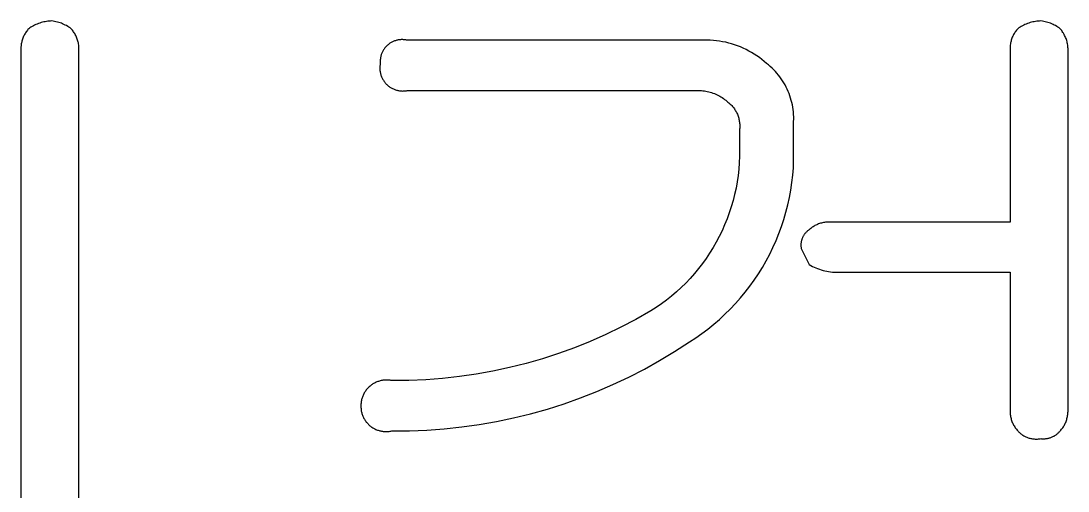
# Model space of a CAD drawing. Header units: millimetres. Extents: x 3033 to 5773, y 123 to 1487.
# Drawn here: x 4203.28 to 4222.84, y 324.12 to 332.89 of the extents above; entities that cross this region are included whole.
import ezdxf

# ---------------------------------------------------------------- set-up
doc = ezdxf.new("R2010")
doc.units = ezdxf.units.MM
doc.header["$MEASUREMENT"] = 0
doc.layers.add('TEX', color=70, linetype='Continuous')

msp = doc.modelspace()

# ---------------------------------------------------------------- linework, layer by layer
at = {"layer": 'TEX'}
for p, q in [((4203.731, 332.876), (4203.706, 332.871)), ((4203.756, 332.881), (4203.731, 332.876)), ((4203.782, 332.884), (4203.756, 332.881)), ((4203.807, 332.887), (4203.782, 332.884)), ((4203.833, 332.889), (4203.807, 332.887)), ((4203.859, 332.89), (4203.833, 332.889)), ((4203.884, 332.886), (4203.859, 332.89)), ((4203.91, 332.882), (4203.884, 332.886)), ((4203.936, 332.876), (4203.91, 332.882)), ((4203.961, 332.87), (4203.936, 332.876)), ((4222.205, 332.876), (4222.18, 332.871)), ((4222.23, 332.881), (4222.205, 332.876)), ((4222.256, 332.884), (4222.23, 332.881)), ((4222.281, 332.887), (4222.256, 332.884)), ((4222.307, 332.889), (4222.281, 332.887)), ((4222.333, 332.89), (4222.307, 332.889)), ((4222.359, 332.886), (4222.333, 332.89)), ((4222.385, 332.882), (4222.359, 332.886)), ((4222.41, 332.876), (4222.385, 332.882)), ((4222.436, 332.87), (4222.41, 332.876)), ((4203.379, 332.686), (4203.368, 332.671)), ((4203.389, 332.702), (4203.379, 332.686)), ((4203.401, 332.717), (4203.389, 332.702)), ((4203.413, 332.731), (4203.401, 332.717)), ((4203.426, 332.745), (4203.413, 332.731)), ((4203.447, 332.76), (4203.426, 332.745)), ((4203.468, 332.774), (4203.447, 332.76)), ((4203.49, 332.787), (4203.468, 332.774)), ((4203.513, 332.8), (4203.49, 332.787)), ((4203.536, 332.811), (4203.513, 332.8)), ((4203.559, 332.822), (4203.536, 332.811)), ((4203.583, 332.832), (4203.559, 332.822)), ((4203.607, 332.842), (4203.583, 332.832)), ((4203.631, 332.85), (4203.607, 332.842)), ((4203.656, 332.858), (4203.631, 332.85)), ((4203.681, 332.865), (4203.656, 332.858)), ((4203.706, 332.871), (4203.681, 332.865)), ((4203.987, 332.863), (4203.961, 332.87)), ((4204.011, 332.855), (4203.987, 332.863)), ((4204.036, 332.846), (4204.011, 332.855)), ((4204.06, 332.836), (4204.036, 332.846)), ((4204.084, 332.825), (4204.06, 332.836)), ((4204.108, 332.814), (4204.084, 332.825)), ((4204.131, 332.802), (4204.108, 332.814)), ((4204.154, 332.789), (4204.131, 332.802)), ((4204.176, 332.775), (4204.154, 332.789)), ((4204.198, 332.761), (4204.176, 332.775)), ((4204.219, 332.745), (4204.198, 332.761)), ((4204.232, 332.731), (4204.219, 332.745)), ((4204.244, 332.717), (4204.232, 332.731)), ((4204.255, 332.702), (4204.244, 332.717)), ((4204.266, 332.686), (4204.255, 332.702)), ((4204.277, 332.671), (4204.266, 332.686)), ((4221.853, 332.686), (4221.842, 332.671)), ((4221.864, 332.702), (4221.853, 332.686)), ((4221.875, 332.717), (4221.864, 332.702)), ((4221.887, 332.731), (4221.875, 332.717)), ((4221.9, 332.745), (4221.887, 332.731)), ((4221.921, 332.76), (4221.9, 332.745)), ((4221.943, 332.774), (4221.921, 332.76)), ((4221.965, 332.787), (4221.943, 332.774)), ((4221.987, 332.8), (4221.965, 332.787)), ((4222.01, 332.811), (4221.987, 332.8)), ((4222.033, 332.822), (4222.01, 332.811)), ((4222.057, 332.832), (4222.033, 332.822)), ((4222.081, 332.842), (4222.057, 332.832)), ((4222.105, 332.85), (4222.081, 332.842)), ((4222.13, 332.858), (4222.105, 332.85)), ((4222.155, 332.865), (4222.13, 332.858)), ((4222.18, 332.871), (4222.155, 332.865)), ((4222.461, 332.863), (4222.436, 332.87)), ((4222.486, 332.855), (4222.461, 332.863)), ((4222.51, 332.846), (4222.486, 332.855)), ((4222.535, 332.836), (4222.51, 332.846)), ((4222.559, 332.825), (4222.535, 332.836)), ((4222.582, 332.814), (4222.559, 332.825)), ((4222.605, 332.802), (4222.582, 332.814)), ((4222.628, 332.789), (4222.605, 332.802)), ((4222.65, 332.775), (4222.628, 332.789)), ((4222.672, 332.761), (4222.65, 332.775)), ((4222.694, 332.745), (4222.672, 332.761)), ((4222.707, 332.729), (4222.694, 332.745)), ((4222.72, 332.712), (4222.707, 332.729)), ((4222.732, 332.695), (4222.72, 332.712)), ((4222.744, 332.677), (4222.732, 332.695)), ((4203.295, 332.497), (4203.291, 332.479)), ((4203.3, 332.515), (4203.295, 332.497)), ((4203.305, 332.534), (4203.3, 332.515)), ((4203.311, 332.552), (4203.305, 332.534)), ((4203.317, 332.569), (4203.311, 332.552)), ((4203.324, 332.587), (4203.317, 332.569)), ((4203.332, 332.604), (4203.324, 332.587)), ((4203.34, 332.621), (4203.332, 332.604)), ((4203.349, 332.638), (4203.34, 332.621)), ((4203.358, 332.654), (4203.349, 332.638)), ((4203.368, 332.671), (4203.358, 332.654)), ((4204.287, 332.654), (4204.277, 332.671)), ((4204.296, 332.638), (4204.287, 332.654)), ((4204.305, 332.621), (4204.296, 332.638)), ((4204.313, 332.604), (4204.305, 332.621)), ((4204.321, 332.587), (4204.313, 332.604)), ((4204.328, 332.569), (4204.321, 332.587)), ((4204.334, 332.552), (4204.328, 332.569)), ((4204.34, 332.534), (4204.334, 332.552)), ((4204.345, 332.515), (4204.34, 332.534)), ((4204.35, 332.497), (4204.345, 332.515)), ((4204.354, 332.479), (4204.35, 332.497)), ((4210.197, 332.487), (4210.185, 332.48)), ((4210.209, 332.494), (4210.197, 332.487)), ((4210.222, 332.501), (4210.209, 332.494)), ((4210.235, 332.506), (4210.222, 332.501)), ((4210.248, 332.512), (4210.235, 332.506)), ((4210.261, 332.517), (4210.248, 332.512)), ((4210.275, 332.521), (4210.261, 332.517)), ((4210.288, 332.526), (4210.275, 332.521)), ((4210.302, 332.529), (4210.288, 332.526)), ((4210.316, 332.532), (4210.302, 332.529)), ((4210.329, 332.535), (4210.316, 332.532)), ((4210.343, 332.537), (4210.329, 332.535)), ((4210.357, 332.539), (4210.343, 332.537)), ((4210.371, 332.54), (4210.357, 332.539)), ((4210.386, 332.541), (4210.371, 332.54)), ((4210.4, 332.541), (4210.386, 332.541)), ((4210.414, 332.541), (4210.4, 332.541)), ((4210.428, 332.54), (4210.414, 332.541)), ((4210.442, 332.539), (4210.428, 332.54)), ((4210.456, 332.537), (4210.442, 332.539)), ((4210.47, 332.535), (4210.456, 332.537)), ((4210.484, 332.532), (4210.47, 332.535)), ((4210.498, 332.529), (4210.484, 332.532)), ((4215.982, 332.529), (4210.498, 332.529)), ((4216.04, 332.531), (4215.982, 332.529)), ((4216.098, 332.531), (4216.04, 332.531)), ((4216.156, 332.529), (4216.098, 332.531)), ((4216.214, 332.526), (4216.156, 332.529)), ((4216.272, 332.52), (4216.214, 332.526)), ((4216.33, 332.512), (4216.272, 332.52)), ((4216.387, 332.502), (4216.33, 332.512)), ((4216.444, 332.491), (4216.387, 332.502)), ((4216.5, 332.477), (4216.444, 332.491)), ((4221.769, 332.497), (4221.765, 332.479)), ((4221.774, 332.515), (4221.769, 332.497)), ((4221.779, 332.534), (4221.774, 332.515)), ((4221.785, 332.552), (4221.779, 332.534)), ((4221.791, 332.569), (4221.785, 332.552)), ((4221.798, 332.587), (4221.791, 332.569)), ((4221.806, 332.604), (4221.798, 332.587)), ((4221.814, 332.621), (4221.806, 332.604)), ((4221.823, 332.638), (4221.814, 332.621)), ((4221.832, 332.654), (4221.823, 332.638)), ((4221.842, 332.671), (4221.832, 332.654)), ((4222.755, 332.659), (4222.744, 332.677)), ((4222.766, 332.64), (4222.755, 332.659)), ((4222.775, 332.621), (4222.766, 332.64)), ((4222.784, 332.602), (4222.775, 332.621)), ((4222.793, 332.583), (4222.784, 332.602)), ((4222.801, 332.563), (4222.793, 332.583)), ((4222.808, 332.543), (4222.801, 332.563)), ((4222.814, 332.523), (4222.808, 332.543)), ((4222.82, 332.502), (4222.814, 332.523)), ((4222.825, 332.481), (4222.82, 332.502)), ((4203.282, 332.404), (4203.281, 332.385)), ((4203.281, 332.385), (4203.281, 318.385)), ((4203.283, 332.422), (4203.282, 332.404)), ((4203.285, 332.441), (4203.283, 332.422)), ((4203.288, 332.46), (4203.285, 332.441)), ((4203.291, 332.479), (4203.288, 332.46)), ((4204.357, 332.46), (4204.354, 332.479)), ((4204.36, 332.441), (4204.357, 332.46)), ((4204.362, 332.422), (4204.36, 332.441)), ((4204.363, 332.404), (4204.362, 332.422)), ((4204.364, 332.385), (4204.363, 332.404)), ((4204.364, 318.385), (4204.364, 332.385)), ((4210.022, 332.29), (4210.017, 332.277)), ((4210.028, 332.303), (4210.022, 332.29)), ((4210.034, 332.315), (4210.028, 332.303)), ((4210.041, 332.328), (4210.034, 332.315)), ((4210.048, 332.34), (4210.041, 332.328)), ((4210.055, 332.352), (4210.048, 332.34)), ((4210.063, 332.364), (4210.055, 332.352)), ((4210.071, 332.376), (4210.063, 332.364)), ((4210.08, 332.387), (4210.071, 332.376)), ((4210.089, 332.398), (4210.08, 332.387)), ((4210.098, 332.408), (4210.089, 332.398)), ((4210.108, 332.419), (4210.098, 332.408)), ((4210.118, 332.428), (4210.108, 332.419)), ((4210.128, 332.438), (4210.118, 332.428)), ((4210.139, 332.447), (4210.128, 332.438)), ((4210.15, 332.456), (4210.139, 332.447)), ((4210.161, 332.464), (4210.15, 332.456)), ((4210.173, 332.473), (4210.161, 332.464)), ((4210.185, 332.48), (4210.173, 332.473)), ((4216.556, 332.461), (4216.5, 332.477)), ((4216.611, 332.444), (4216.556, 332.461)), ((4216.666, 332.425), (4216.611, 332.444)), ((4216.72, 332.404), (4216.666, 332.425)), ((4216.773, 332.381), (4216.72, 332.404)), ((4216.826, 332.356), (4216.773, 332.381)), ((4216.877, 332.329), (4216.826, 332.356)), ((4216.928, 332.301), (4216.877, 332.329)), ((4216.978, 332.271), (4216.928, 332.301)), ((4221.756, 332.404), (4221.755, 332.385)), ((4221.755, 332.385), (4221.755, 329.137)), ((4221.758, 332.422), (4221.756, 332.404)), ((4221.76, 332.441), (4221.758, 332.422)), ((4221.762, 332.46), (4221.76, 332.441)), ((4221.765, 332.479), (4221.762, 332.46)), ((4222.829, 332.461), (4222.825, 332.481)), ((4222.832, 332.44), (4222.829, 332.461)), ((4222.835, 332.419), (4222.832, 332.44)), ((4222.837, 332.397), (4222.835, 332.419)), ((4222.839, 332.376), (4222.837, 332.397)), ((4222.838, 332.312), (4222.839, 332.334)), ((4222.838, 325.601), (4222.838, 332.312)), ((4222.839, 332.355), (4222.839, 332.376)), ((4222.839, 332.334), (4222.839, 332.355)), ((4209.993, 332.096), (4209.99, 332.081)), ((4209.992, 332.167), (4209.991, 332.152)), ((4209.991, 332.152), (4209.991, 332.138)), ((4209.991, 332.138), (4209.991, 332.124)), ((4209.991, 332.124), (4209.992, 332.11)), ((4209.994, 332.181), (4209.992, 332.167)), ((4209.992, 332.11), (4209.993, 332.096)), ((4209.996, 332.195), (4209.994, 332.181)), ((4209.998, 332.209), (4209.996, 332.195)), ((4210.001, 332.222), (4209.998, 332.209)), ((4210.004, 332.236), (4210.001, 332.222)), ((4210.008, 332.25), (4210.004, 332.236)), ((4210.012, 332.263), (4210.008, 332.25)), ((4210.017, 332.277), (4210.012, 332.263)), ((4217.026, 332.239), (4216.978, 332.271)), ((4217.074, 332.206), (4217.026, 332.239)), ((4217.12, 332.171), (4217.074, 332.206)), ((4217.165, 332.134), (4217.12, 332.171)), ((4217.209, 332.096), (4217.165, 332.134)), ((4217.244, 332.068), (4217.209, 332.096)), ((4209.985, 332.037), (4209.984, 332.022)), ((4209.984, 332.022), (4209.984, 332.008)), ((4209.984, 332.008), (4209.985, 331.993)), ((4209.986, 332.052), (4209.985, 332.037)), ((4209.985, 331.993), (4209.985, 331.978)), ((4209.985, 331.978), (4209.987, 331.963)), ((4209.988, 332.067), (4209.986, 332.052)), ((4209.987, 331.963), (4209.989, 331.949)), ((4209.99, 332.081), (4209.988, 332.067)), ((4209.989, 331.949), (4209.991, 331.934)), ((4209.991, 331.934), (4209.994, 331.92)), ((4209.994, 331.92), (4209.998, 331.905)), ((4209.998, 331.905), (4210.001, 331.891)), ((4217.277, 332.039), (4217.244, 332.068)), ((4217.31, 332.01), (4217.277, 332.039)), ((4217.342, 331.979), (4217.31, 332.01)), ((4217.372, 331.946), (4217.342, 331.979)), ((4217.402, 331.913), (4217.372, 331.946)), ((4217.43, 331.879), (4217.402, 331.913)), ((4210.001, 331.891), (4210.006, 331.877)), ((4210.006, 331.877), (4210.011, 331.863)), ((4210.011, 331.863), (4210.016, 331.849)), ((4210.016, 331.849), (4210.022, 331.835)), ((4210.022, 331.835), (4210.028, 331.822)), ((4210.028, 331.822), (4210.035, 331.809)), ((4210.035, 331.809), (4210.042, 331.796)), ((4210.042, 331.796), (4210.05, 331.783)), ((4210.05, 331.783), (4210.058, 331.771)), ((4210.058, 331.771), (4210.067, 331.759)), ((4210.067, 331.759), (4210.075, 331.747)), ((4210.075, 331.747), (4210.085, 331.735)), ((4210.085, 331.735), (4210.095, 331.724)), ((4210.095, 331.724), (4210.105, 331.713)), ((4210.105, 331.713), (4210.115, 331.703)), ((4210.115, 331.703), (4210.126, 331.693)), ((4217.457, 331.844), (4217.43, 331.879)), ((4217.483, 331.808), (4217.457, 331.844)), ((4217.508, 331.771), (4217.483, 331.808)), ((4217.531, 331.734), (4217.508, 331.771)), ((4217.553, 331.695), (4217.531, 331.734)), ((4210.126, 331.693), (4210.137, 331.683)), ((4210.137, 331.683), (4210.149, 331.674)), ((4210.149, 331.674), (4210.16, 331.665)), ((4210.16, 331.665), (4210.173, 331.656)), ((4210.173, 331.656), (4210.185, 331.648)), ((4210.185, 331.648), (4210.198, 331.641)), ((4210.198, 331.641), (4210.211, 331.633)), ((4210.211, 331.633), (4210.224, 331.627)), ((4210.224, 331.627), (4210.237, 331.62)), ((4210.237, 331.62), (4210.251, 331.614)), ((4210.251, 331.614), (4210.265, 331.609)), ((4210.265, 331.609), (4210.278, 331.604)), ((4210.278, 331.604), (4210.293, 331.6)), ((4210.293, 331.6), (4210.307, 331.596)), ((4210.307, 331.596), (4210.321, 331.592)), ((4210.321, 331.592), (4210.336, 331.589)), ((4210.336, 331.589), (4210.35, 331.587)), ((4210.35, 331.587), (4210.365, 331.585)), ((4210.365, 331.585), (4210.38, 331.584)), ((4210.38, 331.584), (4210.395, 331.583)), ((4210.395, 331.583), (4210.409, 331.582)), ((4210.409, 331.582), (4210.424, 331.583)), ((4210.424, 331.583), (4210.439, 331.583)), ((4210.439, 331.583), (4210.454, 331.584)), ((4210.454, 331.584), (4210.469, 331.586)), ((4210.469, 331.586), (4210.483, 331.588)), ((4210.483, 331.588), (4210.498, 331.591)), ((4210.498, 331.591), (4215.91, 331.591)), ((4215.91, 331.591), (4215.938, 331.591)), ((4215.938, 331.591), (4215.965, 331.59)), ((4215.965, 331.59), (4215.992, 331.589)), ((4215.992, 331.589), (4216.02, 331.586)), ((4216.02, 331.586), (4216.047, 331.583)), ((4216.047, 331.583), (4216.074, 331.579)), ((4216.074, 331.579), (4216.101, 331.573)), ((4216.101, 331.573), (4216.128, 331.567)), ((4216.128, 331.567), (4216.155, 331.56)), ((4216.155, 331.56), (4216.181, 331.552)), ((4216.181, 331.552), (4216.207, 331.544)), ((4216.207, 331.544), (4216.233, 331.534)), ((4216.233, 331.534), (4216.258, 331.523)), ((4216.258, 331.523), (4216.283, 331.512)), ((4216.283, 331.512), (4216.308, 331.5)), ((4217.574, 331.656), (4217.553, 331.695)), ((4217.594, 331.616), (4217.574, 331.656)), ((4217.612, 331.576), (4217.594, 331.616)), ((4217.628, 331.535), (4217.612, 331.576)), ((4217.644, 331.493), (4217.628, 331.535)), ((4216.308, 331.5), (4216.332, 331.487)), ((4216.332, 331.487), (4216.356, 331.473)), ((4216.356, 331.473), (4216.379, 331.459)), ((4216.379, 331.459), (4216.402, 331.443)), ((4216.402, 331.443), (4216.424, 331.427)), ((4216.424, 331.427), (4216.446, 331.41)), ((4216.446, 331.41), (4216.467, 331.393)), ((4216.467, 331.393), (4216.487, 331.374)), ((4216.487, 331.374), (4216.502, 331.362)), ((4216.502, 331.362), (4216.517, 331.35)), ((4216.517, 331.35), (4216.531, 331.337)), ((4216.531, 331.337), (4216.545, 331.324)), ((4216.545, 331.324), (4216.558, 331.31)), ((4216.558, 331.31), (4216.571, 331.296)), ((4217.657, 331.451), (4217.644, 331.493)), ((4217.67, 331.408), (4217.657, 331.451)), ((4217.681, 331.365), (4217.67, 331.408)), ((4217.69, 331.322), (4217.681, 331.365)), ((4217.698, 331.279), (4217.69, 331.322)), ((4216.571, 331.296), (4216.583, 331.281)), ((4216.583, 331.281), (4216.595, 331.266)), ((4216.595, 331.266), (4216.606, 331.25)), ((4216.606, 331.25), (4216.617, 331.234)), ((4216.617, 331.234), (4216.627, 331.218)), ((4216.627, 331.218), (4216.636, 331.202)), ((4216.636, 331.202), (4216.645, 331.185)), ((4216.645, 331.185), (4216.654, 331.167)), ((4216.654, 331.167), (4216.662, 331.15)), ((4216.662, 331.15), (4216.669, 331.132)), ((4216.669, 331.132), (4216.676, 331.114)), ((4216.676, 331.114), (4216.682, 331.096)), ((4217.704, 331.235), (4217.698, 331.279)), ((4217.709, 331.191), (4217.704, 331.235)), ((4217.713, 331.146), (4217.709, 331.191)), ((4217.715, 331.102), (4217.713, 331.146)), ((4216.682, 331.096), (4216.687, 331.078)), ((4216.687, 331.078), (4216.692, 331.059)), ((4216.692, 331.059), (4216.696, 331.041)), ((4216.696, 331.041), (4216.699, 331.022)), ((4216.699, 331.022), (4216.702, 331.003)), ((4216.702, 331.003), (4216.704, 330.984)), ((4216.704, 330.984), (4216.706, 330.965)), ((4216.706, 330.965), (4216.707, 330.946)), ((4216.707, 330.946), (4216.707, 330.926)), ((4216.707, 330.926), (4216.707, 330.907)), ((4217.714, 331.013), (4217.715, 331.058)), ((4217.714, 330.292), (4217.714, 331.013)), ((4217.715, 331.058), (4217.715, 331.102)), ((4216.706, 330.888), (4216.704, 330.869)), ((4216.704, 330.869), (4216.704, 330.364)), ((4216.707, 330.907), (4216.706, 330.888)), ((4216.704, 330.364), (4216.699, 330.244)), ((4216.699, 330.244), (4216.689, 330.125)), ((4217.697, 330.011), (4217.708, 330.151)), ((4217.708, 330.151), (4217.714, 330.292)), ((4216.676, 330.006), (4216.658, 329.888)), ((4216.689, 330.125), (4216.676, 330.006)), ((4217.681, 329.872), (4217.697, 330.011)), ((4216.637, 329.77), (4216.611, 329.653)), ((4216.658, 329.888), (4216.637, 329.77)), ((4217.66, 329.733), (4217.681, 329.872)), ((4216.611, 329.653), (4216.582, 329.537)), ((4217.605, 329.457), (4217.635, 329.595)), ((4217.635, 329.595), (4217.66, 329.733)), ((4216.548, 329.423), (4216.511, 329.309)), ((4216.582, 329.537), (4216.548, 329.423)), ((4217.57, 329.321), (4217.605, 329.457)), ((4216.47, 329.197), (4216.425, 329.086)), ((4216.511, 329.309), (4216.47, 329.197)), ((4217.487, 329.053), (4217.53, 329.186)), ((4217.53, 329.186), (4217.57, 329.321)), ((4216.376, 328.976), (4216.324, 328.869)), ((4216.425, 329.086), (4216.376, 328.976)), ((4217.438, 328.921), (4217.487, 329.053)), ((4217.966, 328.964), (4217.957, 328.956)), ((4217.974, 328.972), (4217.966, 328.964)), ((4217.984, 328.979), (4217.974, 328.972)), ((4217.993, 328.986), (4217.984, 328.979)), ((4218.003, 328.993), (4217.993, 328.986)), ((4218.017, 329.005), (4218.003, 328.993)), ((4218.032, 329.017), (4218.017, 329.005)), ((4218.047, 329.029), (4218.032, 329.017)), ((4218.062, 329.04), (4218.047, 329.029)), ((4218.078, 329.05), (4218.062, 329.04)), ((4218.094, 329.06), (4218.078, 329.05)), ((4218.11, 329.07), (4218.094, 329.06)), ((4218.127, 329.078), (4218.11, 329.07)), ((4218.144, 329.087), (4218.127, 329.078)), ((4218.161, 329.094), (4218.144, 329.087)), ((4218.179, 329.101), (4218.161, 329.094)), ((4218.197, 329.108), (4218.179, 329.101)), ((4218.215, 329.114), (4218.197, 329.108)), ((4218.233, 329.119), (4218.215, 329.114)), ((4218.251, 329.123), (4218.233, 329.119)), ((4218.27, 329.127), (4218.251, 329.123)), ((4218.288, 329.13), (4218.27, 329.127)), ((4218.307, 329.133), (4218.288, 329.13)), ((4218.326, 329.135), (4218.307, 329.133)), ((4218.345, 329.136), (4218.326, 329.135)), ((4218.364, 329.137), (4218.345, 329.136)), ((4221.755, 329.137), (4218.364, 329.137)), ((4216.324, 328.869), (4216.268, 328.763)), ((4217.328, 328.663), (4217.385, 328.791)), ((4217.385, 328.791), (4217.438, 328.921)), ((4217.856, 328.773), (4217.854, 328.761)), ((4217.859, 328.784), (4217.856, 328.773)), ((4217.862, 328.796), (4217.859, 328.784)), ((4217.865, 328.807), (4217.862, 328.796)), ((4217.869, 328.818), (4217.865, 328.807)), ((4217.873, 328.829), (4217.869, 328.818)), ((4217.877, 328.84), (4217.873, 328.829)), ((4217.882, 328.851), (4217.877, 328.84)), ((4217.887, 328.862), (4217.882, 328.851)), ((4217.892, 328.872), (4217.887, 328.862)), ((4217.898, 328.882), (4217.892, 328.872)), ((4217.904, 328.892), (4217.898, 328.882)), ((4217.911, 328.902), (4217.904, 328.892)), ((4217.918, 328.912), (4217.911, 328.902)), ((4217.925, 328.921), (4217.918, 328.912)), ((4217.932, 328.93), (4217.925, 328.921)), ((4217.94, 328.939), (4217.932, 328.93)), ((4217.948, 328.948), (4217.94, 328.939)), ((4217.957, 328.956), (4217.948, 328.948)), ((4216.208, 328.66), (4216.145, 328.558)), ((4216.268, 328.763), (4216.208, 328.66)), ((4217.267, 328.536), (4217.328, 328.663)), ((4217.851, 328.726), (4217.85, 328.714)), ((4217.85, 328.714), (4217.85, 328.702)), ((4217.85, 328.702), (4217.851, 328.69)), ((4217.853, 328.749), (4217.851, 328.738)), ((4217.851, 328.738), (4217.851, 328.726)), ((4217.851, 328.69), (4217.851, 328.679)), ((4217.851, 328.679), (4217.853, 328.667)), ((4217.854, 328.761), (4217.853, 328.749)), ((4217.853, 328.667), (4217.854, 328.655)), ((4217.854, 328.655), (4217.856, 328.644)), ((4217.856, 328.644), (4217.859, 328.632)), ((4217.859, 328.632), (4218.003, 328.343)), ((4216.078, 328.459), (4216.009, 328.361)), ((4216.145, 328.558), (4216.078, 328.459)), ((4217.131, 328.29), (4217.201, 328.412)), ((4217.201, 328.412), (4217.267, 328.536)), ((4215.935, 328.267), (4215.859, 328.175)), ((4216.009, 328.361), (4215.935, 328.267)), ((4217.057, 328.171), (4217.131, 328.29)), ((4218.003, 328.343), (4218.034, 328.326)), ((4218.034, 328.326), (4218.065, 328.309)), ((4218.065, 328.309), (4218.097, 328.294)), ((4218.097, 328.294), (4218.129, 328.28)), ((4218.129, 328.28), (4218.162, 328.267)), ((4218.162, 328.267), (4218.196, 328.255)), ((4218.196, 328.255), (4218.229, 328.244)), ((4218.229, 328.244), (4218.263, 328.234)), ((4218.263, 328.234), (4218.298, 328.226)), ((4218.298, 328.226), (4218.332, 328.218)), ((4218.332, 328.218), (4218.367, 328.212)), ((4218.367, 328.212), (4218.402, 328.207)), ((4218.402, 328.207), (4218.437, 328.203)), ((4218.437, 328.203), (4218.473, 328.2)), ((4218.473, 328.2), (4218.508, 328.199)), ((4218.508, 328.199), (4221.755, 328.199)), ((4221.755, 328.199), (4221.755, 325.601)), ((4215.697, 327.999), (4215.612, 327.915)), ((4215.78, 328.085), (4215.697, 327.999)), ((4215.859, 328.175), (4215.78, 328.085)), ((4216.897, 327.94), (4216.979, 328.054)), ((4216.979, 328.054), (4217.057, 328.171)), ((4215.523, 327.834), (4215.433, 327.756)), ((4215.612, 327.915), (4215.523, 327.834)), ((4216.721, 327.721), (4216.811, 327.829)), ((4216.811, 327.829), (4216.897, 327.94)), ((4215.243, 327.61), (4215.145, 327.542)), ((4215.339, 327.682), (4215.243, 327.61)), ((4215.433, 327.756), (4215.339, 327.682)), ((4216.531, 327.514), (4216.628, 327.616)), ((4216.628, 327.616), (4216.721, 327.721)), ((4215.044, 327.477), (4214.769, 327.321)), ((4215.145, 327.542), (4215.044, 327.477)), ((4216.328, 327.32), (4216.431, 327.415)), ((4216.431, 327.415), (4216.531, 327.514)), ((4214.769, 327.321), (4214.488, 327.174)), ((4216.112, 327.141), (4216.221, 327.229)), ((4216.221, 327.229), (4216.328, 327.32)), ((4214.203, 327.037), (4213.913, 326.909)), ((4214.488, 327.174), (4214.203, 327.037)), ((4215.884, 326.976), (4215.999, 327.057)), ((4215.999, 327.057), (4216.112, 327.141)), ((4213.913, 326.909), (4213.619, 326.791)), ((4215.491, 326.722), (4215.766, 326.9)), ((4215.766, 326.9), (4215.884, 326.976)), ((4213.321, 326.683), (4213.02, 326.586)), ((4213.619, 326.791), (4213.321, 326.683)), ((4215.211, 326.554), (4215.491, 326.722)), ((4212.408, 326.421), (4212.098, 326.355)), ((4212.715, 326.498), (4212.408, 326.421)), ((4213.02, 326.586), (4212.715, 326.498)), ((4214.925, 326.394), (4215.211, 326.554)), ((4211.473, 326.253), (4211.158, 326.219)), ((4211.786, 326.299), (4211.473, 326.253)), ((4212.098, 326.355), (4211.786, 326.299)), ((4214.338, 326.105), (4214.634, 326.245)), ((4214.634, 326.245), (4214.925, 326.394)), ((4209.764, 326.041), (4209.753, 326.028)), ((4209.776, 326.053), (4209.764, 326.041)), ((4209.788, 326.064), (4209.776, 326.053)), ((4209.801, 326.075), (4209.788, 326.064)), ((4209.814, 326.086), (4209.801, 326.075)), ((4209.827, 326.096), (4209.814, 326.086)), ((4209.841, 326.105), (4209.827, 326.096)), ((4209.855, 326.115), (4209.841, 326.105)), ((4209.869, 326.123), (4209.855, 326.115)), ((4209.884, 326.132), (4209.869, 326.123)), ((4209.899, 326.139), (4209.884, 326.132)), ((4209.914, 326.146), (4209.899, 326.139)), ((4209.929, 326.153), (4209.914, 326.146)), ((4209.945, 326.159), (4209.929, 326.153)), ((4209.961, 326.164), (4209.945, 326.159)), ((4209.977, 326.169), (4209.961, 326.164)), ((4209.993, 326.174), (4209.977, 326.169)), ((4210.009, 326.178), (4209.993, 326.174)), ((4210.026, 326.181), (4210.009, 326.178)), ((4210.042, 326.184), (4210.026, 326.181)), ((4210.059, 326.186), (4210.042, 326.184)), ((4210.076, 326.187), (4210.059, 326.186)), ((4210.092, 326.188), (4210.076, 326.187)), ((4210.109, 326.189), (4210.092, 326.188)), ((4210.126, 326.188), (4210.109, 326.189)), ((4210.143, 326.187), (4210.126, 326.188)), ((4210.159, 326.186), (4210.143, 326.187)), ((4210.176, 326.184), (4210.159, 326.186)), ((4210.193, 326.182), (4210.176, 326.184)), ((4210.209, 326.178), (4210.193, 326.182)), ((4210.526, 326.181), (4210.209, 326.178)), ((4210.842, 326.195), (4210.526, 326.181)), ((4211.158, 326.219), (4210.842, 326.195)), ((4214.038, 325.976), (4214.338, 326.105)), ((4209.649, 325.839), (4209.644, 325.823)), ((4209.654, 325.855), (4209.649, 325.839)), ((4209.659, 325.871), (4209.654, 325.855)), ((4209.665, 325.887), (4209.659, 325.871)), ((4209.671, 325.902), (4209.665, 325.887)), ((4209.678, 325.917), (4209.671, 325.902)), ((4209.686, 325.932), (4209.678, 325.917)), ((4209.694, 325.947), (4209.686, 325.932)), ((4209.703, 325.961), (4209.694, 325.947)), ((4209.712, 325.976), (4209.703, 325.961)), ((4209.721, 325.989), (4209.712, 325.976)), ((4209.731, 326.003), (4209.721, 325.989)), ((4209.742, 326.016), (4209.731, 326.003)), ((4209.753, 326.028), (4209.742, 326.016)), ((4213.425, 325.747), (4213.734, 325.856)), ((4213.734, 325.856), (4214.038, 325.976)), ((4209.631, 325.724), (4209.63, 325.707)), ((4209.63, 325.707), (4209.631, 325.69)), ((4209.632, 325.74), (4209.631, 325.724)), ((4209.631, 325.69), (4209.632, 325.673)), ((4209.633, 325.757), (4209.632, 325.74)), ((4209.632, 325.673), (4209.633, 325.657)), ((4209.635, 325.774), (4209.633, 325.757)), ((4209.633, 325.657), (4209.634, 325.641)), ((4209.634, 325.641), (4209.637, 325.625)), ((4209.638, 325.79), (4209.635, 325.774)), ((4209.641, 325.807), (4209.638, 325.79)), ((4209.644, 325.823), (4209.641, 325.807)), ((4212.799, 325.56), (4213.114, 325.648)), ((4213.114, 325.648), (4213.425, 325.747)), ((4209.637, 325.625), (4209.639, 325.609)), ((4209.639, 325.609), (4209.643, 325.593)), ((4209.643, 325.593), (4209.646, 325.578)), ((4209.646, 325.578), (4209.651, 325.562)), ((4209.651, 325.562), (4209.656, 325.547)), ((4209.656, 325.547), (4209.661, 325.531)), ((4209.661, 325.531), (4209.667, 325.516)), ((4209.667, 325.516), (4209.673, 325.502)), ((4209.673, 325.502), (4209.68, 325.487)), ((4209.68, 325.487), (4209.688, 325.473)), ((4209.688, 325.473), (4209.696, 325.459)), ((4209.696, 325.459), (4209.704, 325.445)), ((4209.704, 325.445), (4209.713, 325.431)), ((4212.161, 325.415), (4212.481, 325.482)), ((4212.481, 325.482), (4212.799, 325.56)), ((4221.755, 325.601), (4221.756, 325.582)), ((4221.756, 325.582), (4221.758, 325.563)), ((4221.758, 325.563), (4221.76, 325.545)), ((4221.76, 325.545), (4221.762, 325.526)), ((4221.762, 325.526), (4221.765, 325.507)), ((4221.765, 325.507), (4221.769, 325.489)), ((4221.769, 325.489), (4221.774, 325.47)), ((4221.774, 325.47), (4221.779, 325.452)), ((4221.779, 325.452), (4221.785, 325.434)), ((4222.808, 325.434), (4222.814, 325.452)), ((4222.814, 325.452), (4222.819, 325.47)), ((4222.819, 325.47), (4222.824, 325.489)), ((4222.824, 325.489), (4222.828, 325.507)), ((4222.828, 325.507), (4222.831, 325.526)), ((4222.831, 325.526), (4222.834, 325.545)), ((4222.834, 325.545), (4222.836, 325.563)), ((4222.836, 325.563), (4222.837, 325.582)), ((4222.837, 325.582), (4222.838, 325.601)), ((4209.713, 325.431), (4209.722, 325.418)), ((4209.722, 325.418), (4209.732, 325.405)), ((4209.732, 325.405), (4209.742, 325.393)), ((4209.742, 325.393), (4209.753, 325.381)), ((4209.753, 325.381), (4209.764, 325.369)), ((4209.764, 325.369), (4209.775, 325.358)), ((4209.775, 325.358), (4209.787, 325.347)), ((4209.787, 325.347), (4209.8, 325.336)), ((4209.8, 325.336), (4209.812, 325.326)), ((4209.812, 325.326), (4209.825, 325.316)), ((4209.825, 325.316), (4209.838, 325.307)), ((4209.838, 325.307), (4209.852, 325.298)), ((4209.852, 325.298), (4209.866, 325.29)), ((4209.866, 325.29), (4209.88, 325.282)), ((4209.88, 325.282), (4209.894, 325.275)), ((4209.894, 325.275), (4209.909, 325.268)), ((4209.909, 325.268), (4209.924, 325.262)), ((4209.924, 325.262), (4209.939, 325.256)), ((4209.939, 325.256), (4209.954, 325.25)), ((4209.954, 325.25), (4209.97, 325.246)), ((4210.536, 325.242), (4210.863, 325.255)), ((4210.863, 325.255), (4211.189, 325.278)), ((4211.189, 325.278), (4211.515, 325.313)), ((4211.515, 325.313), (4211.838, 325.359)), ((4211.838, 325.359), (4212.161, 325.415)), ((4221.785, 325.434), (4221.791, 325.416)), ((4221.791, 325.416), (4221.798, 325.399)), ((4221.798, 325.399), (4221.806, 325.381)), ((4221.806, 325.381), (4221.814, 325.364)), ((4221.814, 325.364), (4221.823, 325.348)), ((4221.823, 325.348), (4221.832, 325.331)), ((4221.832, 325.331), (4221.842, 325.315)), ((4221.842, 325.315), (4221.853, 325.299)), ((4221.853, 325.299), (4221.864, 325.284)), ((4221.864, 325.284), (4221.875, 325.269)), ((4221.875, 325.269), (4221.887, 325.254)), ((4221.887, 325.254), (4221.9, 325.24)), ((4222.694, 325.24), (4222.706, 325.254)), ((4222.706, 325.254), (4222.718, 325.269)), ((4222.718, 325.269), (4222.73, 325.284)), ((4222.73, 325.284), (4222.741, 325.299)), ((4222.741, 325.299), (4222.751, 325.315)), ((4222.751, 325.315), (4222.761, 325.331)), ((4222.761, 325.331), (4222.77, 325.348)), ((4222.77, 325.348), (4222.779, 325.364)), ((4222.779, 325.364), (4222.787, 325.381)), ((4222.787, 325.381), (4222.795, 325.399)), ((4222.795, 325.399), (4222.802, 325.416)), ((4222.802, 325.416), (4222.808, 325.434)), ((4209.97, 325.246), (4209.985, 325.241)), ((4209.985, 325.241), (4210.001, 325.238)), ((4210.001, 325.238), (4210.017, 325.235)), ((4210.017, 325.235), (4210.033, 325.232)), ((4210.033, 325.232), (4210.049, 325.23)), ((4210.049, 325.23), (4210.065, 325.229)), ((4210.065, 325.229), (4210.081, 325.228)), ((4210.081, 325.228), (4210.097, 325.227)), ((4210.097, 325.227), (4210.113, 325.227)), ((4210.113, 325.227), (4210.129, 325.228)), ((4210.129, 325.228), (4210.145, 325.23)), ((4210.145, 325.23), (4210.161, 325.231)), ((4210.161, 325.231), (4210.177, 325.234)), ((4210.177, 325.234), (4210.193, 325.237)), ((4210.193, 325.237), (4210.209, 325.24)), ((4210.209, 325.24), (4210.536, 325.242)), ((4221.9, 325.24), (4221.911, 325.229)), ((4221.911, 325.229), (4221.922, 325.217)), ((4221.922, 325.217), (4221.934, 325.207)), ((4221.934, 325.207), (4221.946, 325.196)), ((4221.946, 325.196), (4221.958, 325.186)), ((4221.958, 325.186), (4221.971, 325.177)), ((4221.971, 325.177), (4221.984, 325.167)), ((4221.984, 325.167), (4221.997, 325.159)), ((4221.997, 325.159), (4222.011, 325.15)), ((4222.011, 325.15), (4222.024, 325.143)), ((4222.024, 325.143), (4222.039, 325.135)), ((4222.039, 325.135), (4222.053, 325.129)), ((4222.053, 325.129), (4222.068, 325.122)), ((4222.068, 325.122), (4222.082, 325.116)), ((4222.082, 325.116), (4222.097, 325.111)), ((4222.097, 325.111), (4222.112, 325.106)), ((4222.112, 325.106), (4222.128, 325.102)), ((4222.128, 325.102), (4222.143, 325.098)), ((4222.143, 325.098), (4222.159, 325.095)), ((4222.159, 325.095), (4222.175, 325.093)), ((4222.175, 325.093), (4222.19, 325.091)), ((4222.19, 325.091), (4222.206, 325.089)), ((4222.206, 325.089), (4222.222, 325.088)), ((4222.222, 325.088), (4222.238, 325.087)), ((4222.238, 325.087), (4222.254, 325.087)), ((4222.254, 325.087), (4222.27, 325.088)), ((4222.27, 325.088), (4222.286, 325.089)), ((4222.286, 325.089), (4222.301, 325.091)), ((4222.301, 325.091), (4222.317, 325.093)), ((4222.317, 325.093), (4222.333, 325.096)), ((4222.333, 325.096), (4222.346, 325.094)), ((4222.346, 325.094), (4222.36, 325.093)), ((4222.36, 325.093), (4222.373, 325.093)), ((4222.373, 325.093), (4222.387, 325.093)), ((4222.387, 325.093), (4222.4, 325.093)), ((4222.4, 325.093), (4222.414, 325.094)), ((4222.414, 325.094), (4222.427, 325.095)), ((4222.427, 325.095), (4222.441, 325.097)), ((4222.441, 325.097), (4222.454, 325.099)), ((4222.454, 325.099), (4222.467, 325.101)), ((4222.467, 325.101), (4222.481, 325.104)), ((4222.481, 325.104), (4222.494, 325.108)), ((4222.494, 325.108), (4222.507, 325.112)), ((4222.507, 325.112), (4222.519, 325.116)), ((4222.519, 325.116), (4222.532, 325.121)), ((4222.532, 325.121), (4222.545, 325.126)), ((4222.545, 325.126), (4222.557, 325.132)), ((4222.557, 325.132), (4222.569, 325.138)), ((4222.569, 325.138), (4222.581, 325.144)), ((4222.581, 325.144), (4222.592, 325.151)), ((4222.592, 325.151), (4222.604, 325.159)), ((4222.604, 325.159), (4222.615, 325.166)), ((4222.615, 325.166), (4222.626, 325.174)), ((4222.626, 325.174), (4222.637, 325.183)), ((4222.637, 325.183), (4222.647, 325.191)), ((4222.647, 325.191), (4222.657, 325.201)), ((4222.657, 325.201), (4222.667, 325.21)), ((4222.667, 325.21), (4222.676, 325.22)), ((4222.676, 325.22), (4222.685, 325.23)), ((4222.685, 325.23), (4222.694, 325.24))]:
    msp.add_line(p, q, dxfattribs=at)

doc.saveas('drawing.dxf')
